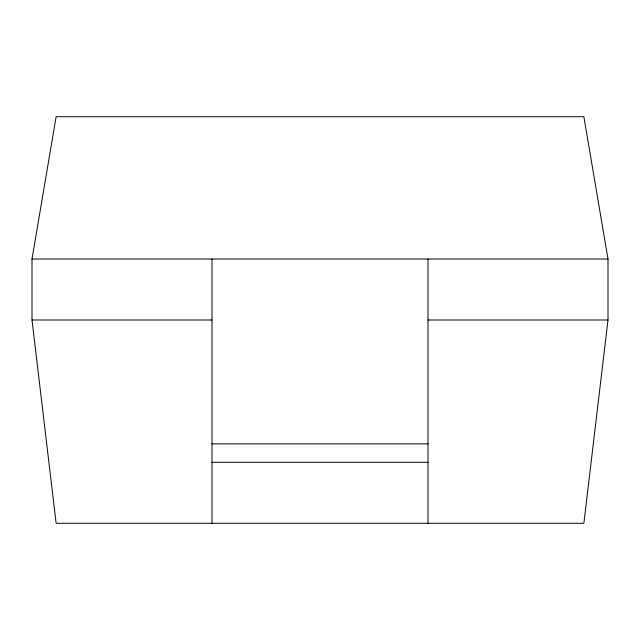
<?xml version="1.0" encoding="UTF-8"?>
<svg xmlns="http://www.w3.org/2000/svg" width="640" height="640" viewBox="0 0 640 640"><rect width="100%" height="100%" fill="white"/><g stroke="black" fill="none" stroke-linecap="round" stroke-linejoin="round"><path stroke-width="0.96" d="M608 320L583.872 523.272L56.128 523.272L32 320L32 259.016L56.128 116.728L583.872 116.728L608 259.016L608 320L428 320M32 259.016L608 259.016M32 320L212 320M212 443.864L428 443.864M212 462.296L428 462.296M428 259.016L428 523.272M212 259.016L212 523.272"/></g></svg>
